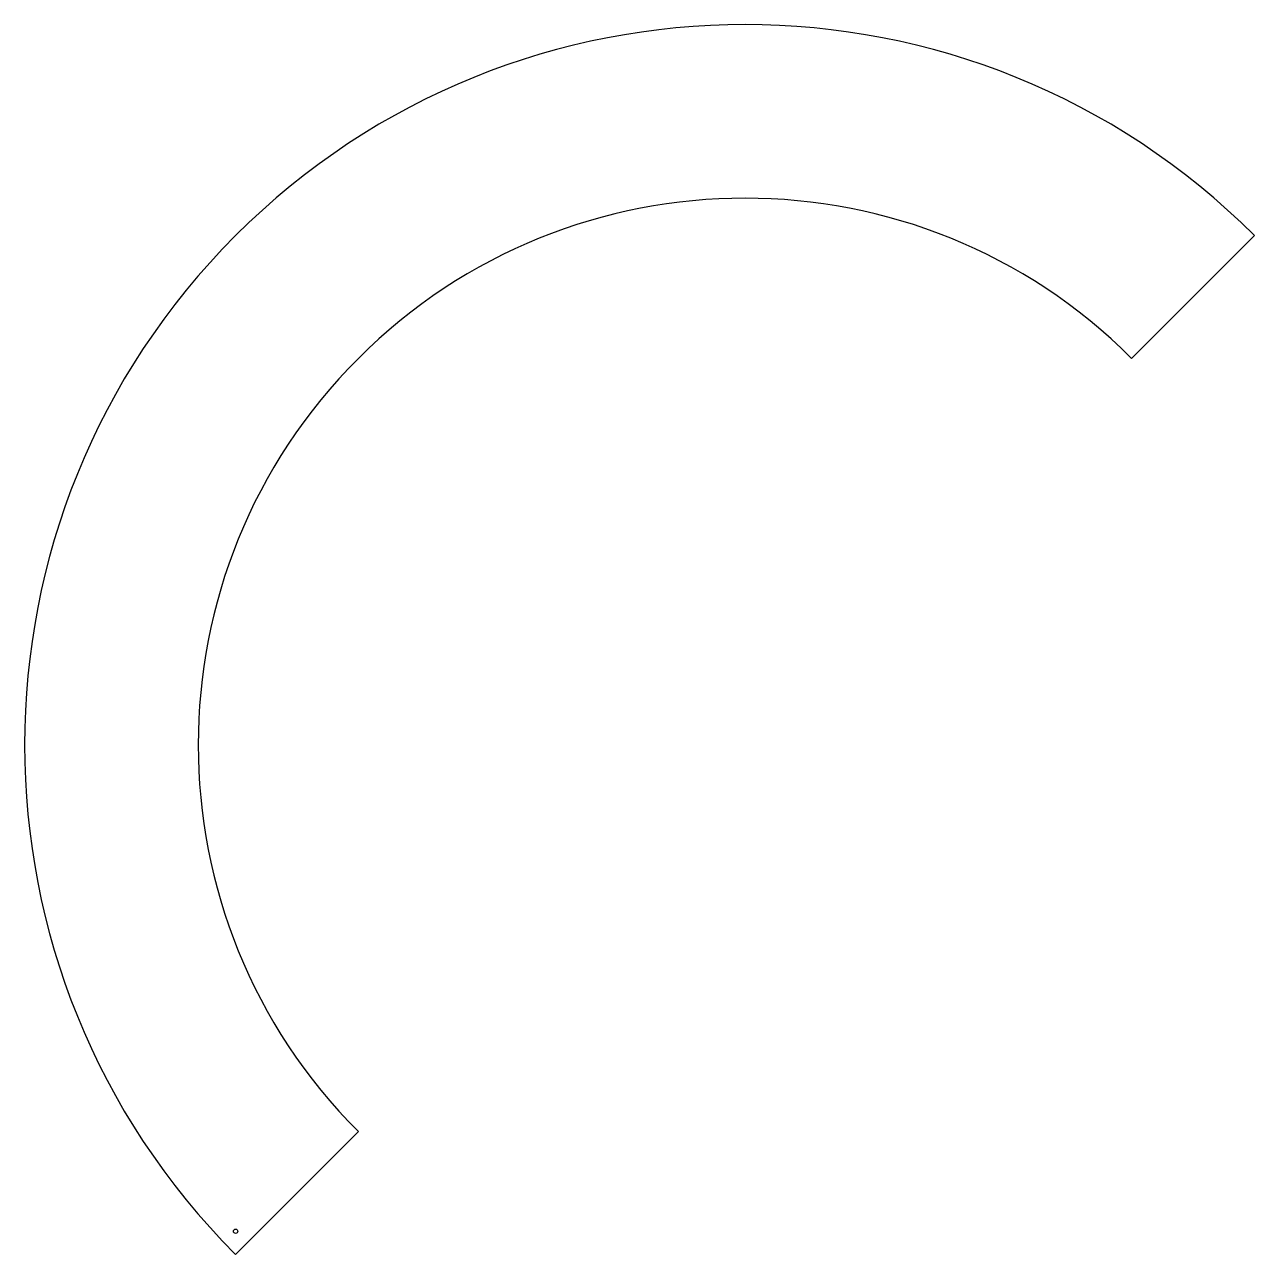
# Model space of a CAD drawing. Extents: x -1288.6 to -1235.5, y 522.1 to 575.2.
import ezdxf

# ---------------------------------------------------------------- set-up
doc = ezdxf.new("R2010")
doc.units = 0
doc.header["$LTSCALE"] = 12
doc.header["$MEASUREMENT"] = 0
doc.layers.add('MARKING', color=11, linetype='CONTINUOUS')
doc.layers.add('REPAD', color=7, linetype='CONTINUOUS')

msp = doc.modelspace()

# ---------------------------------------------------------------- linework, layer by layer
at = {"layer": 'MARKING'}
msp.add_circle((-1279.469, 523.113), 0.0938, dxfattribs=at)
at = {"layer": 'REPAD'}
for p, q in [((-1240.755, 560.827), (-1235.451, 566.13)), ((-1274.166, 527.416), (-1279.469, 522.113))]:
    msp.add_line(p, q, dxfattribs=at)
for radius in [31.125, 23.625]:
    msp.add_arc((-1257.46, 544.122), radius, 45, 225, dxfattribs=at)

doc.saveas('drawing.dxf')
